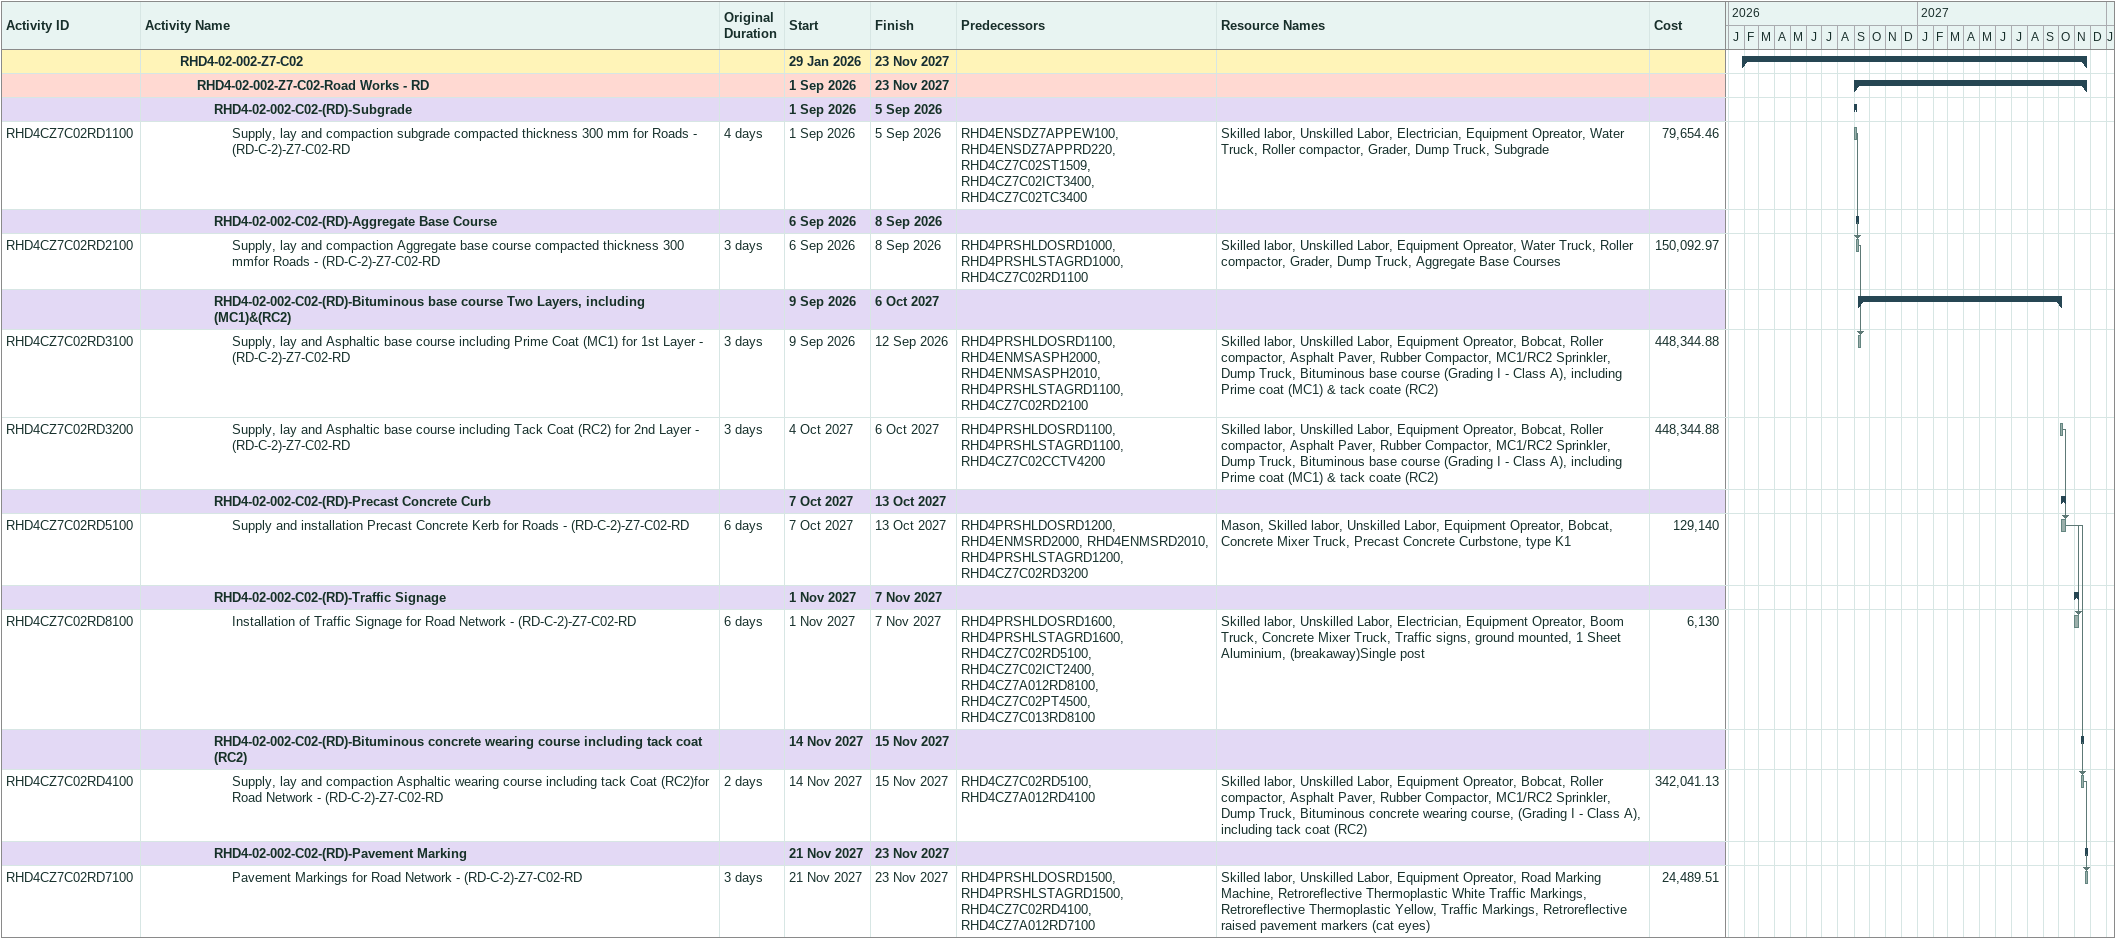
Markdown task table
| ID | Level | Task | Original duration | Start | Finish | Predecessors | Resources | Cost |
|---|---|---|---|---|---|---|---|---|
|  | 3 | **RHD4-02-002-Z7-C02** |  | 2026-01-29 | 2027-11-23 |  |  |  |
|  | 4 | **RHD4-02-002-Z7-C02-Road Works - RD** |  | 2026-09-01 | 2027-11-23 |  |  |  |
|  | 5 | **RHD4-02-002-C02-(RD)-Subgrade** |  | 2026-09-01 | 2026-09-05 |  |  |  |
| RHD4CZ7C02RD1100 | 6 | Supply, lay and compaction subgrade compacted thickness 300 mm for Roads - (RD-C-2)-Z7-C02-RD | 4d | 2026-09-01 | 2026-09-05 | RHD4ENSDZ7APPEW100, RHD4ENSDZ7APPRD220, RHD4CZ7C02ST1509, RHD4CZ7C02ICT3400, RHD4CZ7C02TC3400 | Skilled labor, Unskilled Labor, Electrician, Equipment Opreator, Water Truck, Roller compactor, Grader, Dump Truck, Subgrade | 79654.46 |
|  | 5 | **RHD4-02-002-C02-(RD)-Aggregate Base Course** |  | 2026-09-06 | 2026-09-08 |  |  |  |
| RHD4CZ7C02RD2100 | 6 | Supply, lay and compaction Aggregate base course compacted thickness 300 mmfor Roads - (RD-C-2)-Z7-C02-RD | 3d | 2026-09-06 | 2026-09-08 | RHD4PRSHLDOSRD1000, RHD4PRSHLSTAGRD1000, RHD4CZ7C02RD1100 | Skilled labor, Unskilled Labor, Equipment Opreator, Water Truck, Roller compactor, Grader, Dump Truck, Aggregate Base Courses | 150092.97 |
|  | 5 | **RHD4-02-002-C02-(RD)-Bituminous base course Two Layers, including (MC1)&(RC2)** |  | 2026-09-09 | 2027-10-06 |  |  |  |
| RHD4CZ7C02RD3100 | 6 | Supply, lay and Asphaltic base course including Prime Coat (MC1) for 1st Layer - (RD-C-2)-Z7-C02-RD | 3d | 2026-09-09 | 2026-09-12 | RHD4PRSHLDOSRD1100, RHD4ENMSASPH2000, RHD4ENMSASPH2010, RHD4PRSHLSTAGRD1100, RHD4CZ7C02RD2100 | Skilled labor, Unskilled Labor, Equipment Opreator, Bobcat, Roller compactor, Asphalt Paver, Rubber Compactor, MC1/RC2 Sprinkler, Dump Truck, Bituminous base course (Grading I - Class A), including Prime coat (MC1) & tack coate (RC2) | 448344.88 |
| RHD4CZ7C02RD3200 | 6 | Supply, lay and Asphaltic base course including Tack Coat (RC2) for 2nd Layer - (RD-C-2)-Z7-C02-RD | 3d | 2027-10-04 | 2027-10-06 | RHD4PRSHLDOSRD1100, RHD4PRSHLSTAGRD1100, RHD4CZ7C02CCTV4200 | Skilled labor, Unskilled Labor, Equipment Opreator, Bobcat, Roller compactor, Asphalt Paver, Rubber Compactor, MC1/RC2 Sprinkler, Dump Truck, Bituminous base course (Grading I - Class A), including Prime coat (MC1) & tack coate (RC2) | 448344.88 |
|  | 5 | **RHD4-02-002-C02-(RD)-Precast Concrete Curb** |  | 2027-10-07 | 2027-10-13 |  |  |  |
| RHD4CZ7C02RD5100 | 6 | Supply and installation Precast Concrete Kerb for Roads - (RD-C-2)-Z7-C02-RD | 6d | 2027-10-07 | 2027-10-13 | RHD4PRSHLDOSRD1200, RHD4ENMSRD2000, RHD4ENMSRD2010, RHD4PRSHLSTAGRD1200, RHD4CZ7C02RD3200 | Mason, Skilled labor, Unskilled Labor, Equipment Opreator, Bobcat, Concrete Mixer Truck, Precast Concrete Curbstone, type K1 | 129140 |
|  | 5 | **RHD4-02-002-C02-(RD)-Traffic Signage** |  | 2027-11-01 | 2027-11-07 |  |  |  |
| RHD4CZ7C02RD8100 | 6 | Installation of Traffic Signage for Road Network - (RD-C-2)-Z7-C02-RD | 6d | 2027-11-01 | 2027-11-07 | RHD4PRSHLDOSRD1600, RHD4PRSHLSTAGRD1600, RHD4CZ7C02RD5100, RHD4CZ7C02ICT2400, RHD4CZ7A012RD8100, RHD4CZ7C02PT4500, RHD4CZ7C013RD8100 | Skilled labor, Unskilled Labor, Electrician, Equipment Opreator, Boom Truck, Concrete Mixer Truck, Traffic signs, ground mounted, 1 Sheet Aluminium, (breakaway)Single post | 6130 |
|  | 5 | **RHD4-02-002-C02-(RD)-Bituminous concrete wearing course including tack coat (RC2)** |  | 2027-11-14 | 2027-11-15 |  |  |  |
| RHD4CZ7C02RD4100 | 6 | Supply, lay and compaction Asphaltic wearing course including tack Coat (RC2)for Road Network - (RD-C-2)-Z7-C02-RD | 2d | 2027-11-14 | 2027-11-15 | RHD4CZ7C02RD5100, RHD4CZ7A012RD4100 | Skilled labor, Unskilled Labor, Equipment Opreator, Bobcat, Roller compactor, Asphalt Paver, Rubber Compactor, MC1/RC2 Sprinkler, Dump Truck, Bituminous concrete wearing course, (Grading I - Class A), including tack coat (RC2) | 342041.13 |
|  | 5 | **RHD4-02-002-C02-(RD)-Pavement Marking** |  | 2027-11-21 | 2027-11-23 |  |  |  |
| RHD4CZ7C02RD7100 | 6 | Pavement Markings for Road Network - (RD-C-2)-Z7-C02-RD | 3d | 2027-11-21 | 2027-11-23 | RHD4PRSHLDOSRD1500, RHD4PRSHLSTAGRD1500, RHD4CZ7C02RD4100, RHD4CZ7A012RD7100 | Skilled labor, Unskilled Labor, Equipment Opreator, Road Marking Machine, Retroreflective Thermoplastic White Traffic Markings, Retroreflective Thermoplastic Yellow, Traffic Markings, Retroreflective raised pavement markers (cat eyes) | 24489.51 |
